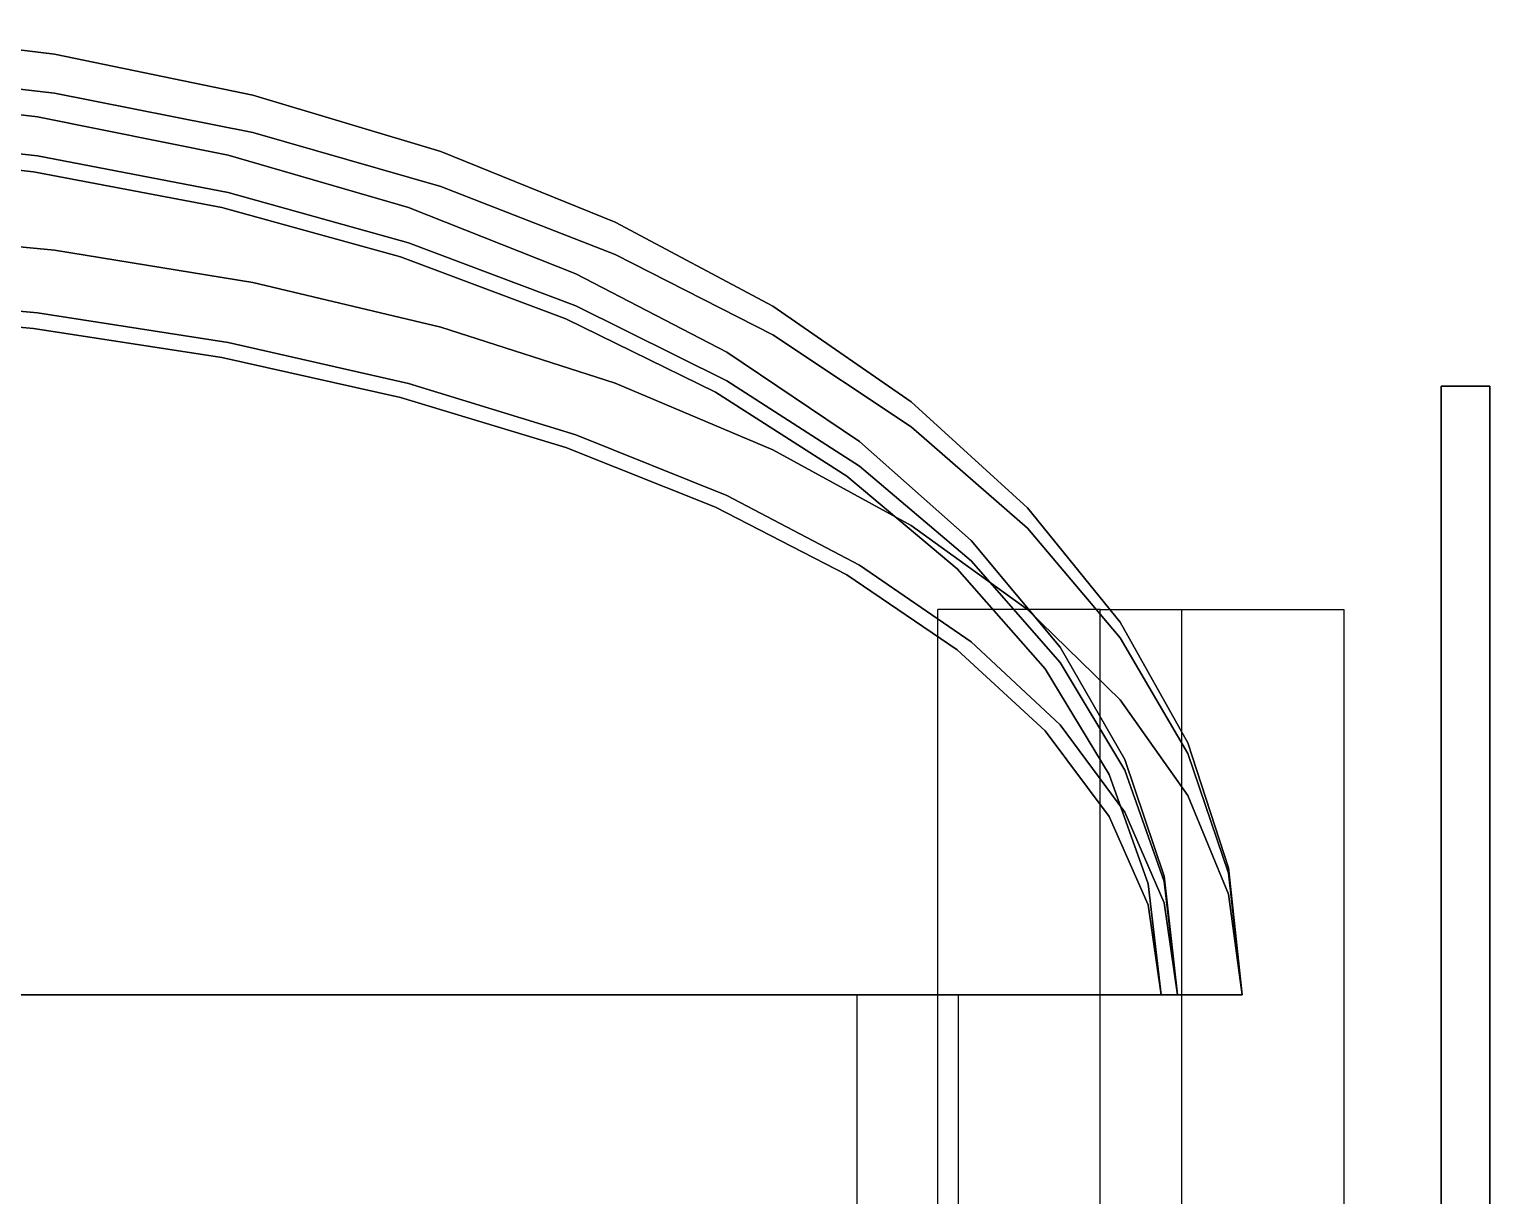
# Model space of a CAD drawing. Header units: millimetres. Extents: x -435 to 456, y 6 to 760.
# Drawn here: x 96 to 456, y 470.5 to 757.9 of the extents above; entities that cross this region are included whole.
import ezdxf

# ---------------------------------------------------------------- set-up
doc = ezdxf.new("R2010")
doc.units = ezdxf.units.MM
for name, color, linetype in [('C1', 7, 'Continuous'), ('C2', 7, 'Continuous'), ('C3', 7, 'Continuous'), ('C31', 7, 'Continuous'), ('C41', 7, 'Continuous'), ('D20', 7, 'Continuous'), ('EH0', 7, 'Continuous'), ('EH1', 7, 'Continuous'), ('EH2', 7, 'Continuous'), ('L200', 7, 'Continuous'), ('R200', 7, 'Continuous'), ('S200', 7, 'Continuous')]:
    doc.layers.add(name, color=color, linetype=linetype)

msp = doc.modelspace()

# ---------------------------------------------------------------- linework, layer by layer
at = {"layer": 'C1'}
for points in [[(102.23, 742.16), (51.56, 748.03)], [(51.56, 748.03), (102.23, 742.16)], [(102.23, 742.16), (102.23, 742.16)], [(151.16, 732.49), (102.23, 742.16)], [(102.23, 742.16), (151.16, 732.49)], [(49.47, 732.17), (98.09, 726.71)], [(98.09, 726.71), (49.47, 732.17)], [(151.16, 732.49), (151.16, 732.49)], [(197.5, 719.19), (151.16, 732.49)], [(151.16, 732.49), (197.5, 719.19)], [(98.09, 726.71), (98.09, 726.71)], [(98.09, 726.71), (145.04, 717.71)], [(145.04, 717.71), (98.09, 726.71)], [(145.04, 717.71), (145.04, 717.71)], [(145.04, 717.71), (189.5, 705.33)], [(189.5, 705.33), (145.04, 717.71)], [(197.5, 719.19), (197.5, 719.19)], [(240.46, 702.47), (197.5, 719.19)], [(197.5, 719.19), (240.46, 702.47)], [(189.5, 705.33), (189.5, 705.33)], [(189.5, 705.33), (230.72, 689.78)], [(230.72, 689.78), (189.5, 705.33)], [(240.46, 702.47), (240.46, 702.47)], [(279.31, 682.63), (240.46, 702.47)], [(240.46, 702.47), (279.31, 682.63)], [(230.72, 689.78), (230.72, 689.78)], [(230.72, 689.78), (267.99, 671.32)], [(267.99, 671.32), (230.72, 689.78)], [(279.31, 682.63), (279.31, 682.63)], [(313.37, 660.02), (279.31, 682.63)], [(279.31, 682.63), (313.37, 660.02)], [(267.99, 671.32), (267.99, 671.32)], [(267.99, 671.32), (300.68, 650.27)], [(300.68, 650.27), (267.99, 671.32)], [(313.37, 660.02), (313.37, 660.02)], [(342.08, 635), (313.37, 660.02)], [(313.37, 660.02), (342.08, 635)], [(300.68, 650.27), (300.68, 650.27)], [(300.68, 650.27), (328.22, 627)], [(328.22, 627), (300.68, 650.27)], [(342.08, 635), (342.08, 635)], [(364.93, 608.02), (342.08, 635)], [(342.08, 635), (364.93, 608.02)], [(328.22, 627), (328.22, 627)], [(328.22, 627), (350.15, 601.89)], [(350.15, 601.89), (328.22, 627)], [(364.93, 608.02), (364.93, 608.02)], [(381.54, 579.53), (364.93, 608.02)], [(364.93, 608.02), (381.54, 579.53)], [(350.15, 601.89), (350.15, 601.89)], [(350.15, 601.89), (366.09, 575.39)], [(366.09, 575.39), (350.15, 601.89)], [(381.54, 579.53), (381.54, 579.53)], [(391.62, 550.02), (381.54, 579.53)], [(381.54, 579.53), (391.62, 550.02)], [(366.09, 575.39), (366.09, 575.39)], [(366.09, 575.39), (375.76, 547.93)], [(375.76, 547.93), (366.09, 575.39)], [(375.76, 547.93), (375.76, 547.93)], [(375.76, 547.93), (379, 520)], [(379, 520), (375.76, 547.93)], [(391.62, 550.02), (391.62, 550.02)], [(395, 520), (391.62, 550.02)], [(391.62, 550.02), (395, 520)], [(379, 520), (379, 520)], [(379, 520), (395, 520)], [(395, 520), (379, 520)], [(395, 520), (395, 520)]]:
    msp.add_lwpolyline(points, dxfattribs=at)
at = {"layer": 'C2'}
for points in [[(102.23, 751.82), (51.56, 757.95)], [(51.56, 757.95), (102.23, 751.82)], [(102.23, 751.82), (102.23, 751.82)], [(151.16, 741.73), (102.23, 751.82)], [(102.23, 751.82), (151.16, 741.73)], [(49.47, 742.08), (98.09, 736.37)], [(98.09, 736.37), (49.47, 742.08)], [(151.16, 741.73), (151.16, 741.73)], [(197.5, 727.85), (151.16, 741.73)], [(151.16, 741.73), (197.5, 727.85)], [(98.09, 736.37), (98.09, 736.37)], [(98.09, 736.37), (145.04, 726.95)], [(145.04, 726.95), (98.09, 736.37)], [(197.5, 727.85), (197.5, 727.85)], [(240.46, 710.4), (197.5, 727.85)], [(197.5, 727.85), (240.46, 710.4)], [(145.04, 726.95), (145.04, 726.95)], [(145.04, 726.95), (189.5, 713.99)], [(189.5, 713.99), (145.04, 726.95)], [(189.5, 713.99), (189.5, 713.99)], [(189.5, 713.99), (230.72, 697.71)], [(230.72, 697.71), (189.5, 713.99)], [(240.46, 710.4), (240.46, 710.4)], [(279.31, 689.71), (240.46, 710.4)], [(240.46, 710.4), (279.31, 689.71)], [(230.72, 697.71), (230.72, 697.71)], [(230.72, 697.71), (267.99, 678.39)], [(267.99, 678.39), (230.72, 697.71)], [(279.31, 689.71), (279.31, 689.71)], [(313.37, 666.1), (279.31, 689.71)], [(279.31, 689.71), (313.37, 666.1)], [(267.99, 678.39), (267.99, 678.39)], [(267.99, 678.39), (300.68, 656.36)], [(300.68, 656.36), (267.99, 678.39)], [(313.37, 666.1), (313.37, 666.1)], [(342.08, 640), (313.37, 666.1)], [(313.37, 666.1), (342.08, 640)], [(300.68, 656.36), (300.68, 656.36)], [(300.68, 656.36), (328.22, 632)], [(328.22, 632), (300.68, 656.36)], [(342.08, 640), (342.08, 640)], [(364.93, 611.84), (342.08, 640)], [(342.08, 640), (364.93, 611.84)], [(328.22, 632), (328.22, 632)], [(328.22, 632), (350.15, 605.72)], [(350.15, 605.72), (328.22, 632)], [(364.93, 611.84), (364.93, 611.84)], [(381.54, 582.12), (364.93, 611.84)], [(364.93, 611.84), (381.54, 582.12)], [(350.15, 605.72), (350.15, 605.72)], [(350.15, 605.72), (366.09, 577.98)], [(366.09, 577.98), (350.15, 605.72)], [(381.54, 582.12), (381.54, 582.12)], [(391.62, 551.33), (381.54, 582.12)], [(381.54, 582.12), (391.62, 551.33)], [(366.09, 577.98), (366.09, 577.98)], [(366.09, 577.98), (375.76, 549.24)], [(375.76, 549.24), (366.09, 577.98)], [(391.62, 551.33), (391.62, 551.33)], [(395, 520), (391.62, 551.33)], [(391.62, 551.33), (395, 520)], [(375.76, 549.24), (375.76, 549.24)], [(375.76, 549.24), (379, 520)], [(379, 520), (375.76, 549.24)], [(379, 520), (379, 520)], [(379, 520), (395, 520)], [(395, 520), (379, 520)], [(395, 520), (395, 520)]]:
    msp.add_lwpolyline(points, dxfattribs=at)
at = {"layer": 'C3'}
for points in [[(102.23, 703.53), (51.56, 708.37)], [(51.56, 708.37), (102.23, 703.53)], [(102.23, 703.53), (102.23, 703.53)], [(151.16, 695.54), (102.23, 703.53)], [(102.23, 703.53), (151.16, 695.54)], [(151.16, 695.54), (151.16, 695.54)], [(197.5, 684.54), (151.16, 695.54)], [(151.16, 695.54), (197.5, 684.54)], [(49.47, 692.51), (98.09, 688.07)], [(98.09, 688.07), (49.47, 692.51)], [(98.09, 688.07), (98.09, 688.07)], [(98.09, 688.07), (145.04, 680.76)], [(145.04, 680.76), (98.09, 688.07)], [(197.5, 684.54), (197.5, 684.54)], [(240.46, 670.74), (197.5, 684.54)], [(197.5, 684.54), (240.46, 670.74)], [(145.04, 680.76), (145.04, 680.76)], [(145.04, 680.76), (189.5, 670.69)], [(189.5, 670.69), (145.04, 680.76)], [(189.5, 670.69), (189.5, 670.69)], [(189.5, 670.69), (230.72, 658.04)], [(230.72, 658.04), (189.5, 670.69)], [(240.46, 670.74), (240.46, 670.74)], [(279.31, 654.35), (240.46, 670.74)], [(240.46, 670.74), (279.31, 654.35)], [(230.72, 658.04), (230.72, 658.04)], [(230.72, 658.04), (267.99, 643.04)], [(267.99, 643.04), (230.72, 658.04)], [(279.31, 654.35), (279.31, 654.35)], [(313.37, 635.66), (279.31, 654.35)], [(279.31, 654.35), (313.37, 635.66)], [(267.99, 643.04), (267.99, 643.04)], [(267.99, 643.04), (300.68, 625.92)], [(300.68, 625.92), (267.99, 643.04)], [(313.37, 635.66), (313.37, 635.66)], [(342.08, 615), (313.37, 635.66)], [(313.37, 635.66), (342.08, 615)], [(300.68, 625.92), (300.68, 625.92)], [(300.68, 625.92), (328.22, 607)], [(328.22, 607), (300.68, 625.92)], [(342.08, 615), (342.08, 615)], [(364.93, 592.71), (342.08, 615)], [(342.08, 615), (364.93, 592.71)], [(328.22, 607), (328.22, 607)], [(328.22, 607), (350.15, 586.59)], [(350.15, 586.59), (328.22, 607)], [(364.93, 592.71), (364.93, 592.71)], [(381.54, 569.18), (364.93, 592.71)], [(364.93, 592.71), (381.54, 569.18)], [(350.15, 586.59), (350.15, 586.59)], [(350.15, 586.59), (366.09, 565.03)], [(366.09, 565.03), (350.15, 586.59)], [(381.54, 569.18), (381.54, 569.18)], [(391.62, 544.8), (381.54, 569.18)], [(381.54, 569.18), (391.62, 544.8)], [(366.09, 565.03), (366.09, 565.03)], [(366.09, 565.03), (375.76, 542.71)], [(375.76, 542.71), (366.09, 565.03)], [(391.62, 544.8), (391.62, 544.8)], [(395, 520), (391.62, 544.8)], [(391.62, 544.8), (395, 520)], [(375.76, 542.71), (375.76, 542.71)], [(375.76, 542.71), (379, 520)], [(379, 520), (375.76, 542.71)], [(379, 520), (379, 520)], [(379, 520), (395, 520)], [(395, 520), (379, 520)], [(395, 520), (395, 520)]]:
    msp.add_lwpolyline(points, dxfattribs=at)
at = {"layer": 'C31'}
for points in [[(102.23, 703.53), (51.56, 708.37)], [(51.56, 708.37), (102.23, 703.53)], [(102.23, 703.53), (102.23, 703.53)], [(151.16, 695.54), (102.23, 703.53)], [(102.23, 703.53), (151.16, 695.54)], [(151.16, 695.54), (151.16, 695.54)], [(197.5, 684.54), (151.16, 695.54)], [(151.16, 695.54), (197.5, 684.54)], [(197.5, 684.54), (197.5, 684.54)], [(240.46, 670.74), (197.5, 684.54)], [(197.5, 684.54), (240.46, 670.74)], [(240.46, 670.74), (240.46, 670.74)], [(279.31, 654.35), (240.46, 670.74)], [(240.46, 670.74), (279.31, 654.35)], [(279.31, 654.35), (279.31, 654.35)], [(313.37, 635.66), (279.31, 654.35)], [(279.31, 654.35), (313.37, 635.66)], [(313.37, 635.66), (313.37, 635.66)], [(342.08, 615), (313.37, 635.66)], [(313.37, 635.66), (342.08, 615)], [(342.08, 615), (342.08, 615)], [(364.93, 592.71), (342.08, 615)], [(342.08, 615), (364.93, 592.71)], [(364.93, 592.71), (364.93, 592.71)], [(381.54, 569.18), (364.93, 592.71)], [(364.93, 592.71), (381.54, 569.18)], [(381.54, 569.18), (381.54, 569.18)], [(391.62, 544.8), (381.54, 569.18)], [(381.54, 569.18), (391.62, 544.8)], [(391.62, 544.8), (391.62, 544.8)], [(395, 520), (391.62, 544.8)], [(391.62, 544.8), (395, 520)], [(-395, 520), (395, 520)], [(395, 520), (-395, 520)], [(395, 520), (395, 520)]]:
    msp.add_lwpolyline(points, dxfattribs=at)
at = {"layer": 'C41'}
for points in [[(360, 615), (355.82, 615), (351.68, 615), (347.64, 615), (343.73, 615), (340, 615), (336.49, 615), (333.23, 615), (330.27, 615), (327.64, 615), (325.36, 615), (323.46, 615), (321.96, 615), (320.87, 615), (320.22, 615), (320, 615)], [(320, 615), (320, 615)], [(360, 615), (355.82, 615), (351.68, 615), (347.64, 615), (343.73, 615), (340, 615), (336.49, 615), (333.23, 615), (330.27, 615), (327.64, 615), (325.36, 615), (323.46, 615), (321.96, 615), (320.87, 615), (320.22, 615), (320, 615)], [(320, 445), (320, 615)], [(320, 445), (320, 615)], [(360, 615), (380, 615)], [(360, 445), (360, 615)], [(360, 615), (380, 615)], [(360, 445), (360, 615)], [(380, 615), (380, 445)], [(380, 615), (384.18, 615), (388.32, 615), (392.36, 615), (396.27, 615), (400, 615), (403.51, 615), (406.77, 615), (409.73, 615), (412.36, 615), (414.64, 615), (416.54, 615), (418.04, 615), (419.13, 615), (419.78, 615), (420, 615)], [(380, 615), (384.18, 615), (388.32, 615), (392.36, 615), (396.27, 615), (400, 615), (403.51, 615), (406.77, 615), (409.73, 615), (412.36, 615), (414.64, 615), (416.54, 615), (418.04, 615), (419.13, 615), (419.78, 615), (420, 615)], [(380, 615), (380, 445)], [(420, 615), (420, 615)], [(420, 615), (420, 445)], [(420, 615), (420, 445)]]:
    msp.add_lwpolyline(points, dxfattribs=at)
at = {"layer": 'D20'}
for points in [[(444, 70), (444, 670)], [(444, 670), (456, 670)], [(444, 670), (444, 70)], [(456, 670), (444, 670)], [(444, 670), (444, 670)], [(456, 670), (456, 70)], [(456, 70), (456, 670)], [(456, 670), (456, 670)]]:
    msp.add_lwpolyline(points, dxfattribs=at)
at = {"layer": 'EH0'}
for points in [[(98.09, 726.71), (49.47, 732.17)], [(49.47, 732.17), (98.09, 726.71)], [(48.95, 728.2), (97.06, 722.84)], [(97.06, 722.84), (48.95, 728.2)], [(98.09, 726.71), (98.09, 726.71)], [(145.04, 717.71), (98.09, 726.71)], [(98.09, 726.71), (145.04, 717.71)], [(97.06, 722.84), (97.06, 722.84)], [(97.06, 722.84), (143.51, 714.01)], [(143.51, 714.01), (97.06, 722.84)], [(145.04, 717.71), (145.04, 717.71)], [(189.5, 705.33), (145.04, 717.71)], [(145.04, 717.71), (189.5, 705.33)], [(143.51, 714.01), (143.51, 714.01)], [(143.51, 714.01), (187.5, 701.87)], [(187.5, 701.87), (143.51, 714.01)], [(189.5, 705.33), (189.5, 705.33)], [(230.72, 689.78), (189.5, 705.33)], [(189.5, 705.33), (230.72, 689.78)], [(187.5, 701.87), (187.5, 701.87)], [(187.5, 701.87), (228.29, 686.6)], [(228.29, 686.6), (187.5, 701.87)], [(230.72, 689.78), (230.72, 689.78)], [(267.99, 671.32), (230.72, 689.78)], [(230.72, 689.78), (267.99, 671.32)], [(228.29, 686.6), (228.29, 686.6)], [(228.29, 686.6), (265.17, 668.49)], [(265.17, 668.49), (228.29, 686.6)], [(267.99, 671.32), (267.99, 671.32)], [(300.68, 650.27), (267.99, 671.32)], [(267.99, 671.32), (300.68, 650.27)], [(265.17, 668.49), (265.17, 668.49)], [(265.17, 668.49), (297.51, 647.84)], [(297.51, 647.84), (265.17, 668.49)], [(300.68, 650.27), (300.68, 650.27)], [(328.22, 627), (300.68, 650.27)], [(300.68, 650.27), (328.22, 627)], [(297.51, 647.84), (297.51, 647.84)], [(297.51, 647.84), (324.76, 625)], [(324.76, 625), (297.51, 647.84)], [(328.22, 627), (328.22, 627)], [(350.15, 601.89), (328.22, 627)], [(328.22, 627), (350.15, 601.89)], [(324.76, 625), (324.76, 625)], [(324.76, 625), (346.45, 600.36)], [(346.45, 600.36), (324.76, 625)], [(350.15, 601.89), (350.15, 601.89)], [(366.09, 575.39), (350.15, 601.89)], [(350.15, 601.89), (366.09, 575.39)], [(346.45, 600.36), (346.45, 600.36)], [(346.45, 600.36), (362.22, 574.35)], [(362.22, 574.35), (346.45, 600.36)], [(362.22, 574.35), (362.22, 574.35)], [(362.22, 574.35), (371.79, 547.41)], [(371.79, 547.41), (362.22, 574.35)], [(366.09, 575.39), (366.09, 575.39)], [(375.76, 547.93), (366.09, 575.39)], [(366.09, 575.39), (375.76, 547.93)], [(371.79, 547.41), (371.79, 547.41)], [(371.79, 547.41), (375, 520)], [(375, 520), (371.79, 547.41)], [(375.76, 547.93), (375.76, 547.93)], [(379, 520), (375.76, 547.93)], [(375.76, 547.93), (379, 520)], [(375, 520), (375, 520)], [(375, 520), (379, 520)], [(379, 520), (375, 520)], [(379, 520), (379, 520)]]:
    msp.add_lwpolyline(points, dxfattribs=at)
at = {"layer": 'EH1'}
for points in [[(98.09, 688.07), (49.47, 692.51)], [(49.47, 692.51), (98.09, 688.07)], [(48.95, 688.55), (97.06, 684.21)], [(97.06, 684.21), (48.95, 688.55)], [(98.09, 688.07), (98.09, 688.07)], [(145.04, 680.76), (98.09, 688.07)], [(98.09, 688.07), (145.04, 680.76)], [(97.06, 684.21), (97.06, 684.21)], [(97.06, 684.21), (143.51, 677.06)], [(143.51, 677.06), (97.06, 684.21)], [(145.04, 680.76), (145.04, 680.76)], [(189.5, 670.69), (145.04, 680.76)], [(145.04, 680.76), (189.5, 670.69)], [(143.51, 677.06), (143.51, 677.06)], [(143.51, 677.06), (187.5, 667.22)], [(187.5, 667.22), (143.51, 677.06)], [(189.5, 670.69), (189.5, 670.69)], [(230.72, 658.04), (189.5, 670.69)], [(189.5, 670.69), (230.72, 658.04)], [(187.5, 667.22), (187.5, 667.22)], [(187.5, 667.22), (228.29, 654.87)], [(228.29, 654.87), (187.5, 667.22)], [(230.72, 658.04), (230.72, 658.04)], [(267.99, 643.04), (230.72, 658.04)], [(230.72, 658.04), (267.99, 643.04)], [(228.29, 654.87), (228.29, 654.87)], [(228.29, 654.87), (265.17, 640.21)], [(265.17, 640.21), (228.29, 654.87)], [(267.99, 643.04), (267.99, 643.04)], [(300.68, 625.92), (267.99, 643.04)], [(267.99, 643.04), (300.68, 625.92)], [(265.17, 640.21), (265.17, 640.21)], [(265.17, 640.21), (297.51, 623.49)], [(297.51, 623.49), (265.17, 640.21)], [(297.51, 623.49), (297.51, 623.49)], [(297.51, 623.49), (324.76, 605)], [(324.76, 605), (297.51, 623.49)], [(300.68, 625.92), (300.68, 625.92)], [(328.22, 607), (300.68, 625.92)], [(300.68, 625.92), (328.22, 607)], [(324.76, 605), (324.76, 605)], [(324.76, 605), (346.45, 585.06)], [(346.45, 585.06), (324.76, 605)], [(328.22, 607), (328.22, 607)], [(350.15, 586.59), (328.22, 607)], [(328.22, 607), (350.15, 586.59)], [(346.45, 585.06), (346.45, 585.06)], [(346.45, 585.06), (362.22, 564)], [(362.22, 564), (346.45, 585.06)], [(350.15, 586.59), (350.15, 586.59)], [(366.09, 565.03), (350.15, 586.59)], [(350.15, 586.59), (366.09, 565.03)], [(362.22, 564), (362.22, 564)], [(362.22, 564), (371.79, 542.19)], [(371.79, 542.19), (362.22, 564)], [(366.09, 565.03), (366.09, 565.03)], [(375.76, 542.71), (366.09, 565.03)], [(366.09, 565.03), (375.76, 542.71)], [(371.79, 542.19), (371.79, 542.19)], [(371.79, 542.19), (375, 520)], [(375, 520), (371.79, 542.19)], [(375.76, 542.71), (375.76, 542.71)], [(379, 520), (375.76, 542.71)], [(375.76, 542.71), (379, 520)], [(375, 520), (375, 520)], [(375, 520), (379, 520)], [(379, 520), (375, 520)], [(379, 520), (379, 520)]]:
    msp.add_lwpolyline(points, dxfattribs=at)
at = {"layer": 'EH2'}
for points in [[(98.09, 688.07), (49.47, 692.51)], [(49.47, 692.51), (98.09, 688.07)], [(48.95, 688.55), (97.06, 684.21)], [(97.06, 684.21), (48.95, 688.55)], [(98.09, 688.07), (98.09, 688.07)], [(145.04, 680.76), (98.09, 688.07)], [(98.09, 688.07), (145.04, 680.76)], [(97.06, 684.21), (97.06, 684.21)], [(97.06, 684.21), (143.51, 677.06)], [(143.51, 677.06), (97.06, 684.21)], [(145.04, 680.76), (145.04, 680.76)], [(189.5, 670.69), (145.04, 680.76)], [(145.04, 680.76), (189.5, 670.69)], [(143.51, 677.06), (143.51, 677.06)], [(143.51, 677.06), (187.5, 667.22)], [(187.5, 667.22), (143.51, 677.06)], [(189.5, 670.69), (189.5, 670.69)], [(230.72, 658.04), (189.5, 670.69)], [(189.5, 670.69), (230.72, 658.04)], [(187.5, 667.22), (187.5, 667.22)], [(187.5, 667.22), (228.29, 654.87)], [(228.29, 654.87), (187.5, 667.22)], [(230.72, 658.04), (230.72, 658.04)], [(267.99, 643.04), (230.72, 658.04)], [(230.72, 658.04), (267.99, 643.04)], [(228.29, 654.87), (228.29, 654.87)], [(228.29, 654.87), (265.17, 640.21)], [(265.17, 640.21), (228.29, 654.87)], [(267.99, 643.04), (267.99, 643.04)], [(300.68, 625.92), (267.99, 643.04)], [(267.99, 643.04), (300.68, 625.92)], [(265.17, 640.21), (265.17, 640.21)], [(265.17, 640.21), (297.51, 623.49)], [(297.51, 623.49), (265.17, 640.21)], [(297.51, 623.49), (297.51, 623.49)], [(297.51, 623.49), (324.76, 605)], [(324.76, 605), (297.51, 623.49)], [(300.68, 625.92), (300.68, 625.92)], [(328.22, 607), (300.68, 625.92)], [(300.68, 625.92), (328.22, 607)], [(324.76, 605), (324.76, 605)], [(324.76, 605), (346.45, 585.06)], [(346.45, 585.06), (324.76, 605)], [(328.22, 607), (328.22, 607)], [(350.15, 586.59), (328.22, 607)], [(328.22, 607), (350.15, 586.59)], [(346.45, 585.06), (346.45, 585.06)], [(346.45, 585.06), (362.22, 564)], [(362.22, 564), (346.45, 585.06)], [(350.15, 586.59), (350.15, 586.59)], [(366.09, 565.03), (350.15, 586.59)], [(350.15, 586.59), (366.09, 565.03)], [(362.22, 564), (362.22, 564)], [(362.22, 564), (371.79, 542.19)], [(371.79, 542.19), (362.22, 564)], [(366.09, 565.03), (366.09, 565.03)], [(375.76, 542.71), (366.09, 565.03)], [(366.09, 565.03), (375.76, 542.71)], [(371.79, 542.19), (371.79, 542.19)], [(371.79, 542.19), (375, 520)], [(375, 520), (371.79, 542.19)], [(375.76, 542.71), (375.76, 542.71)], [(379, 520), (375.76, 542.71)], [(375.76, 542.71), (379, 520)], [(375, 520), (375, 520)], [(375, 520), (379, 520)], [(379, 520), (375, 520)], [(379, 520), (379, 520)]]:
    msp.add_lwpolyline(points, dxfattribs=at)
at = {"layer": 'L200'}
for points in [[(-300, 520), (300, 520)], [(-300, 520), (300, 520)], [(300, 520), (300, 450)], [(300, 520), (302.61, 520), (305.2, 520), (307.73, 520), (310.17, 520), (312.5, 520), (314.69, 520), (316.73, 520), (318.58, 520), (320.23, 520), (321.65, 520), (322.84, 520), (323.78, 520), (324.45, 520), (324.86, 520), (325, 520)], [(300, 520), (302.61, 520), (305.2, 520), (307.73, 520), (310.17, 520), (312.5, 520), (314.69, 520), (316.73, 520), (318.58, 520), (320.23, 520), (321.65, 520), (322.84, 520), (323.78, 520), (324.45, 520), (324.86, 520), (325, 520)], [(300, 520), (300, 450)], [(325, 520), (325, 520)], [(325, 520), (325, 450)], [(325, 520), (325, 450)]]:
    msp.add_lwpolyline(points, dxfattribs=at)
at = {"layer": 'R200'}
for points in [[(-300, 520), (300, 520)], [(-300, 520), (300, 520)], [(300, 520), (300, 450)], [(300, 520), (302.61, 520), (305.2, 520), (307.73, 520), (310.17, 520), (312.5, 520), (314.69, 520), (316.73, 520), (318.58, 520), (320.23, 520), (321.65, 520), (322.84, 520), (323.78, 520), (324.45, 520), (324.86, 520), (325, 520)], [(300, 520), (302.61, 520), (305.2, 520), (307.73, 520), (310.17, 520), (312.5, 520), (314.69, 520), (316.73, 520), (318.58, 520), (320.23, 520), (321.65, 520), (322.84, 520), (323.78, 520), (324.45, 520), (324.86, 520), (325, 520)], [(300, 520), (300, 450)], [(325, 520), (325, 520)], [(325, 520), (325, 450)], [(325, 520), (325, 450)]]:
    msp.add_lwpolyline(points, dxfattribs=at)
at = {"layer": 'S200'}
for points in [[(-300, 520), (300, 520)], [(-300, 520), (300, 520)], [(300, 520), (300, 450)], [(300, 520), (302.61, 520), (305.2, 520), (307.73, 520), (310.17, 520), (312.5, 520), (314.69, 520), (316.73, 520), (318.58, 520), (320.23, 520), (321.65, 520), (322.84, 520), (323.78, 520), (324.45, 520), (324.86, 520), (325, 520)], [(300, 520), (302.61, 520), (305.2, 520), (307.73, 520), (310.17, 520), (312.5, 520), (314.69, 520), (316.73, 520), (318.58, 520), (320.23, 520), (321.65, 520), (322.84, 520), (323.78, 520), (324.45, 520), (324.86, 520), (325, 520)], [(300, 520), (300, 450)], [(325, 520), (325, 520)], [(325, 520), (325, 450)], [(325, 520), (325, 450)]]:
    msp.add_lwpolyline(points, dxfattribs=at)

doc.saveas('drawing.dxf')
